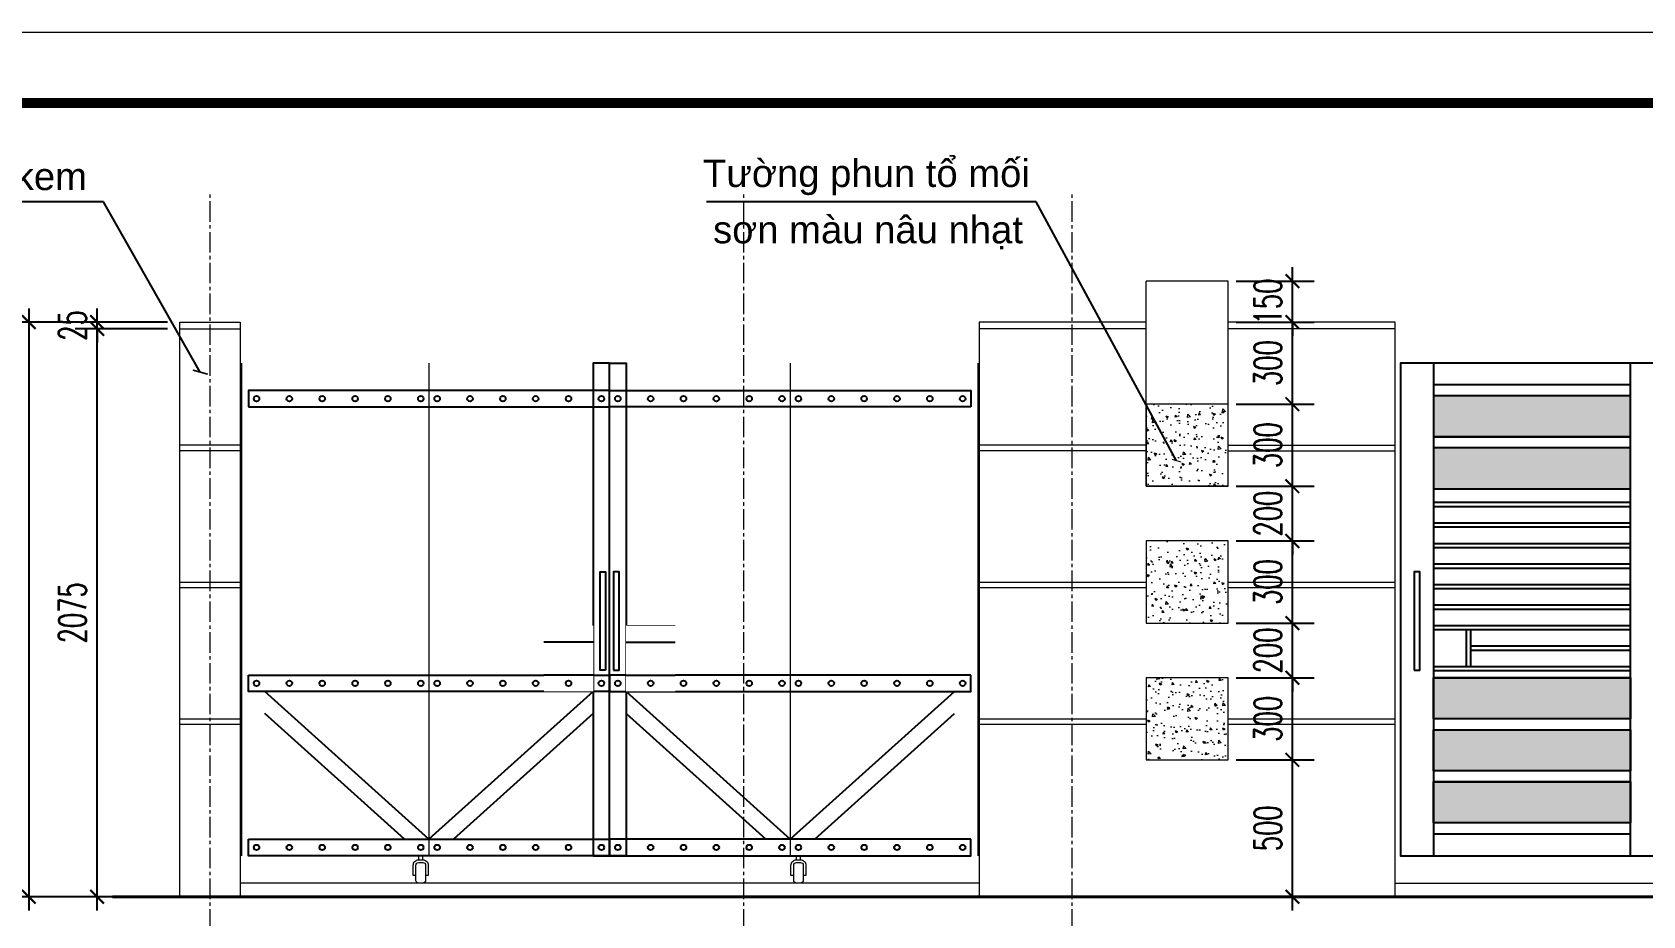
# Model space of a CAD drawing. Header units: millimetres. Extents: x -229618 to 2906, y -178063 to 96806.
# Drawn here: x -140418 to -134534, y -67079 to -63851 of the extents above; entities that cross this region are included whole.
import ezdxf

# ---------------------------------------------------------------- set-up
doc = ezdxf.new("R2010")
doc.units = ezdxf.units.MM
doc.header["$LTSCALE"] = 200
doc.header["$MEASUREMENT"] = 0
doc.set_wipeout_variables(frame=1)
doc.header["$PDMODE"] = 3
doc.header["$PDSIZE"] = 50
doc.linetypes.add('CENTER2', pattern=[1.125, 0.75, -0.125, 0.125, -0.125])
doc.layers.get('0').update_dxf_attribs({"color": 95, "linetype": 'CONTINUOUS'})
doc.layers.get('DEFPOINTS').update_dxf_attribs({"linetype": 'CONTINUOUS'})
for name, color, linetype, lineweight in [('cat', 1, 'CONTINUOUS', 40), ('hatch', 250, 'CONTINUOUS', 5), ('nho', 252, 'CONTINUOUS', 15), ('thay', 7, 'CONTINUOUS', 18), ('tim', 18, 'CENTER2', 9)]:
    doc.layers.add(name, color=color, linetype=linetype, lineweight=lineweight)
for name, color, linetype in [('CUA', 145, 'CONTINUOUS'), ('DIM', 251, 'CONTINUOUS'), ('KHUNGTEN', 7, 'CONTINUOUS'), ('NOITHAT', 99, 'CONTINUOUS'), ('TEXT', 33, 'CONTINUOUS')]:
    doc.layers.add(name, color=color, linetype=linetype)
doc.layers.add('in', color=203, linetype='CONTINUOUS', lineweight=5, plot=False)
doc.styles.add('Arial iso', font='vnarial_0.ttf')
doc.styles.add('Scale', font='vnsimli.shx', dxfattribs={"width": 0.65, "bigfont": 'bigfont.shx'})
doc.dimstyles.new('Scale', dxfattribs={"dimscale": 75, "dimtxt": 2, "dimasz": 1, "dimexe": 1.6, "dimexo": 0, "dimgap": 0.8, "dimtad": 1, "dimdec": 0, "dimzin": 0, "dimdsep": 46, "dimtxsty": 'Scale', "dimblk": 'ARCHTICK', "dimcen": 0.1, "dimdle": 1, "dimclrd": 256, "dimclre": 256, "dimclrt": 3, "dimadec": 0, "dimazin": 0, "dimtfac": 1, "dimtdec": 0, "dimtix": 1, "dimtmove": 2, "dimatfit": 3, "dimldrblk": 'ARCHTICK', "dimfxl": 0, "dimtolj": 1, "dimtzin": 0, "dimarcsym": 0})
pattern_1 = [(90, (-199393.9506, 168946.281), (8.48528137, 8.48528137), [2.25, -14.72056276]), (135, (-199393.95, 168946.281), (8.4852814, 8.4852814), [2.25, -9.75]), (45, (-199393.95, 168946.281), (8.4852814, -8.4852814), [2.25, -9.75]), (225, (-199393.95, 168946.281), (-8.4852814, 8.4852814), [2.25, -9.75]), (315, (-199393.95, 168946.281), (-8.4852814, -8.4852814), [2.25, -9.75]), (270, (-199393.9506, 168946.281), (-8.48528137, -8.48528137), [2.25, -14.72056276]), (180, (-199393.9506, 168946.281), (-8.48528137, 8.48528137), [2.25, -14.72056276]), (7e-15, (-199393.9506, 168946.281), (8.48528137, -8.48528137), [2.25, -14.72056276])]
pattern_2 = [(90, (-199393.9506, 168996.281), (8.48528137, 8.48528137), [2.25, -14.72056276]), (135, (-199393.95, 168996.281), (8.4852814, 8.4852814), [2.25, -9.75]), (45, (-199393.95, 168996.281), (8.4852814, -8.4852814), [2.25, -9.75]), (225, (-199393.95, 168996.281), (-8.4852814, 8.4852814), [2.25, -9.75]), (315, (-199393.95, 168996.281), (-8.4852814, -8.4852814), [2.25, -9.75]), (270, (-199393.9506, 168996.281), (-8.48528137, -8.48528137), [2.25, -14.72056276]), (180, (-199393.9506, 168996.281), (-8.48528137, 8.48528137), [2.25, -14.72056276]), (7e-15, (-199393.9506, 168996.281), (8.48528137, -8.48528137), [2.25, -14.72056276])]

# ---------------------------------------------------------------- blocks, each defined once
blk = doc.blocks.new('KhungA3')
at = {"layer": 'KHUNGTEN', "color": 4, "const_width": 0.724}
blk.add_lwpolyline([(7.54, 8.99), (411.13, 8.99), (411.13, 295.64), (7.54, 295.64)], close=True, dxfattribs=at)
blk = doc.blocks.new('_ArchTick')
at = {"color": 0, "linetype": 'ByBlock', "const_width": 0.15}
blk.add_lwpolyline([(-0.5, -0.5), (0.5, 0.5)], dxfattribs=at)
blk = doc.blocks.new('*D1600')
at = {"layer": 'DEFPOINTS', "color": 0}
for p in [(-140181.3, -64934.7), (-139923.6, -64934.7), (-139923.6, -67009.7)]:
    blk.add_point(p, dxfattribs=at)
at = {"layer": 'DIM', "lineweight": -2}
for p, q in [((-140181.3, -67059.7), (-140181.3, -64884.7)), ((-139923.6, -64934.7), (-140261.3, -64934.7)), ((-139923.6, -67009.7), (-140261.3, -67009.7))]:
    blk.add_line(p, q, dxfattribs=at)
at = {"layer": 'DIM', "lineweight": -2, "xscale": 50, "yscale": 50, "zscale": 50}
for p, rotation in [((-140181.3, -64934.7), 90), ((-140181.3, -67009.7), 270)]:
    blk.add_blockref('_ArchTick', p, dxfattribs=dict(at, rotation=rotation))
at = {"layer": 'DIM', "color": 3, "insert": (-140271.3, -65972.2), "char_height": 100, "attachment_point": 5, "rotation": 90, "style": 'Scale'}
blk.add_mtext('\\A1;2075', dxfattribs=at)
blk = doc.blocks.new('*D1601')
at = {"layer": 'DEFPOINTS', "color": 0}
for p in [(-136020.1, -66509.7), (-135814.2, -66509.7), (-136020.1, -67009.7)]:
    blk.add_point(p, dxfattribs=at)
at = {"layer": 'DIM', "lineweight": -2}
for p, q in [((-135814.2, -67059.7), (-135814.2, -66459.7)), ((-136020.1, -66509.7), (-135734.2, -66509.7)), ((-136020.1, -67009.7), (-135734.2, -67009.7))]:
    blk.add_line(p, q, dxfattribs=at)
at = {"layer": 'DIM', "lineweight": -2, "xscale": 50, "yscale": 50, "zscale": 50}
for p, rotation in [((-135814.2, -66509.7), 90), ((-135814.2, -67009.7), 270)]:
    blk.add_blockref('_ArchTick', p, dxfattribs=dict(at, rotation=rotation))
at = {"layer": 'DIM', "color": 3, "insert": (-135904.2, -66759.7), "char_height": 100, "attachment_point": 5, "rotation": 90, "style": 'Scale'}
blk.add_mtext('\\A1;500', dxfattribs=at)
blk = doc.blocks.new('*D1602')
at = {"layer": 'DEFPOINTS', "color": 0}
for p in [(-136020.1, -66209.7), (-135814.2, -66209.7), (-136020.1, -66509.7)]:
    blk.add_point(p, dxfattribs=at)
at = {"layer": 'DIM', "lineweight": -2}
for p, q in [((-135814.2, -66559.7), (-135814.2, -66159.7)), ((-136020.1, -66209.7), (-135734.2, -66209.7)), ((-136020.1, -66509.7), (-135734.2, -66509.7))]:
    blk.add_line(p, q, dxfattribs=at)
at = {"layer": 'DIM', "lineweight": -2, "xscale": 50, "yscale": 50, "zscale": 50}
for p, rotation in [((-135814.2, -66209.7), 90), ((-135814.2, -66509.7), 270)]:
    blk.add_blockref('_ArchTick', p, dxfattribs=dict(at, rotation=rotation))
at = {"layer": 'DIM', "color": 3, "insert": (-135904.2, -66359.7), "char_height": 100, "attachment_point": 5, "rotation": 90, "style": 'Scale'}
blk.add_mtext('\\A1;300', dxfattribs=at)
blk = doc.blocks.new('*D1603')
at = {"layer": 'DEFPOINTS', "color": 0}
for p in [(-136020.1, -66009.7), (-135814.2, -66009.7), (-136020.1, -66209.7)]:
    blk.add_point(p, dxfattribs=at)
at = {"layer": 'DIM', "lineweight": -2}
for p, q in [((-135814.2, -66009.7), (-135814.2, -65959.7)), ((-136020.1, -66009.7), (-135734.2, -66009.7)), ((-135814.2, -66209.7), (-135814.2, -66009.7)), ((-136020.1, -66209.7), (-135734.2, -66209.7)), ((-135814.2, -66209.7), (-135814.2, -66259.7))]:
    blk.add_line(p, q, dxfattribs=at)
at = {"layer": 'DIM', "lineweight": -2, "xscale": 50, "yscale": 50, "zscale": 50}
for p, rotation in [((-135814.2, -66009.7), 270), ((-135814.2, -66209.7), 90)]:
    blk.add_blockref('_ArchTick', p, dxfattribs=dict(at, rotation=rotation))
at = {"layer": 'DIM', "color": 3, "insert": (-135904.2, -66109.7), "char_height": 100, "attachment_point": 5, "rotation": 90, "style": 'Scale'}
blk.add_mtext('\\A1;200', dxfattribs=at)
blk = doc.blocks.new('*D1604')
at = {"layer": 'DEFPOINTS', "color": 0}
for p in [(-136020.1, -65709.7), (-135814.2, -65709.7), (-136020.1, -66009.7)]:
    blk.add_point(p, dxfattribs=at)
at = {"layer": 'DIM', "lineweight": -2}
for p, q in [((-135814.2, -66059.7), (-135814.2, -65659.7)), ((-136020.1, -65709.7), (-135734.2, -65709.7)), ((-136020.1, -66009.7), (-135734.2, -66009.7))]:
    blk.add_line(p, q, dxfattribs=at)
at = {"layer": 'DIM', "lineweight": -2, "xscale": 50, "yscale": 50, "zscale": 50}
for p, rotation in [((-135814.2, -65709.7), 90), ((-135814.2, -66009.7), 270)]:
    blk.add_blockref('_ArchTick', p, dxfattribs=dict(at, rotation=rotation))
at = {"layer": 'DIM', "color": 3, "insert": (-135904.2, -65859.7), "char_height": 100, "attachment_point": 5, "rotation": 90, "style": 'Scale'}
blk.add_mtext('\\A1;300', dxfattribs=at)
blk = doc.blocks.new('*D1605')
at = {"layer": 'DEFPOINTS', "color": 0}
for p in [(-136020.1, -65509.7), (-135814.2, -65509.7), (-136020.1, -65709.7)]:
    blk.add_point(p, dxfattribs=at)
at = {"layer": 'DIM', "lineweight": -2}
for p, q in [((-135814.2, -65509.7), (-135814.2, -65459.7)), ((-136020.1, -65509.7), (-135734.2, -65509.7)), ((-135814.2, -65709.7), (-135814.2, -65509.7)), ((-136020.1, -65709.7), (-135734.2, -65709.7)), ((-135814.2, -65709.7), (-135814.2, -65759.7))]:
    blk.add_line(p, q, dxfattribs=at)
at = {"layer": 'DIM', "lineweight": -2, "xscale": 50, "yscale": 50, "zscale": 50}
for p, rotation in [((-135814.2, -65509.7), 270), ((-135814.2, -65709.7), 90)]:
    blk.add_blockref('_ArchTick', p, dxfattribs=dict(at, rotation=rotation))
at = {"layer": 'DIM', "color": 3, "insert": (-135904.2, -65609.7), "char_height": 100, "attachment_point": 5, "rotation": 90, "style": 'Scale'}
blk.add_mtext('\\A1;200', dxfattribs=at)
blk = doc.blocks.new('*D1606')
at = {"layer": 'DEFPOINTS', "color": 0}
for p in [(-136020.1, -65209.7), (-135814.2, -65209.7), (-136020.1, -65509.7)]:
    blk.add_point(p, dxfattribs=at)
at = {"layer": 'DIM', "lineweight": -2}
for p, q in [((-135814.2, -65559.7), (-135814.2, -65159.7)), ((-136020.1, -65209.7), (-135734.2, -65209.7)), ((-136020.1, -65509.7), (-135734.2, -65509.7))]:
    blk.add_line(p, q, dxfattribs=at)
at = {"layer": 'DIM', "lineweight": -2, "xscale": 50, "yscale": 50, "zscale": 50}
for p, rotation in [((-135814.2, -65209.7), 90), ((-135814.2, -65509.7), 270)]:
    blk.add_blockref('_ArchTick', p, dxfattribs=dict(at, rotation=rotation))
at = {"layer": 'DIM', "color": 3, "insert": (-135904.2, -65359.7), "char_height": 100, "attachment_point": 5, "rotation": 90, "style": 'Scale'}
blk.add_mtext('\\A1;300', dxfattribs=at)
blk = doc.blocks.new('*D1607')
at = {"layer": 'DEFPOINTS', "color": 0}
for p in [(-136020.1, -64909.7), (-135814.2, -64909.7), (-136020.1, -65209.7)]:
    blk.add_point(p, dxfattribs=at)
at = {"layer": 'DIM', "lineweight": -2}
for p, q in [((-135814.2, -65259.7), (-135814.2, -64859.7)), ((-136020.1, -64909.7), (-135734.2, -64909.7)), ((-136020.1, -65209.7), (-135734.2, -65209.7))]:
    blk.add_line(p, q, dxfattribs=at)
at = {"layer": 'DIM', "lineweight": -2, "xscale": 50, "yscale": 50, "zscale": 50}
for p, rotation in [((-135814.2, -64909.7), 90), ((-135814.2, -65209.7), 270)]:
    blk.add_blockref('_ArchTick', p, dxfattribs=dict(at, rotation=rotation))
at = {"layer": 'DIM', "color": 3, "insert": (-135904.2, -65059.7), "char_height": 100, "attachment_point": 5, "rotation": 90, "style": 'Scale'}
blk.add_mtext('\\A1;300', dxfattribs=at)
blk = doc.blocks.new('*D1608')
at = {"layer": 'DEFPOINTS', "color": 0}
for p in [(-136020.1, -64759.7), (-135814.2, -64759.7), (-136020.1, -64909.7)]:
    blk.add_point(p, dxfattribs=at)
at = {"layer": 'DIM', "lineweight": -2}
for p, q in [((-135814.2, -64759.7), (-135814.2, -64709.7)), ((-136020.1, -64759.7), (-135734.2, -64759.7)), ((-135814.2, -64909.7), (-135814.2, -64759.7)), ((-136020.1, -64909.7), (-135734.2, -64909.7)), ((-135814.2, -64909.7), (-135814.2, -64959.7))]:
    blk.add_line(p, q, dxfattribs=at)
at = {"layer": 'DIM', "lineweight": -2, "xscale": 50, "yscale": 50, "zscale": 50}
for p, rotation in [((-135814.2, -64759.7), 270), ((-135814.2, -64909.7), 90)]:
    blk.add_blockref('_ArchTick', p, dxfattribs=dict(at, rotation=rotation))
at = {"layer": 'DIM', "color": 3, "insert": (-135904.2, -64834.7), "char_height": 100, "attachment_point": 5, "rotation": 90, "style": 'Scale'}
blk.add_mtext('\\A1;150', dxfattribs=at)
blk = doc.blocks.new('*D1609')
at = {"layer": 'DEFPOINTS', "color": 0}
for p in [(-140181.3, -64909.7), (-139923.6, -64909.7), (-139923.6, -64934.7)]:
    blk.add_point(p, dxfattribs=at)
at = {"layer": 'DIM', "lineweight": -2}
for p, q in [((-140181.3, -64909.7), (-140181.3, -64859.7)), ((-139923.6, -64909.7), (-140261.3, -64909.7)), ((-139923.6, -64934.7), (-140261.3, -64934.7)), ((-140181.3, -64934.7), (-140181.3, -64909.7)), ((-140181.3, -64934.7), (-140181.3, -64984.7))]:
    blk.add_line(p, q, dxfattribs=at)
at = {"layer": 'DIM', "lineweight": -2, "xscale": 50, "yscale": 50, "zscale": 50}
for p, rotation in [((-140181.3, -64909.7), 270), ((-140181.3, -64934.7), 90)]:
    blk.add_blockref('_ArchTick', p, dxfattribs=dict(at, rotation=rotation))
at = {"layer": 'DIM', "color": 3, "insert": (-140271.3, -64922.2), "char_height": 100, "attachment_point": 5, "rotation": 90, "style": 'Scale'}
blk.add_mtext('\\A1;25', dxfattribs=at)
blk = doc.blocks.new('*D1610')
at = {"layer": 'DEFPOINTS', "color": 0}
for p in [(-139923.6, -64909.7), (-140431.3, -67009.7), (-139923.6, -67009.7)]:
    blk.add_point(p, dxfattribs=at)
at = {"layer": 'DIM', "lineweight": -2}
for p, q in [((-140431.3, -64859.7), (-140431.3, -67059.7)), ((-139923.6, -64909.7), (-140511.3, -64909.7)), ((-139923.6, -67009.7), (-140511.3, -67009.7))]:
    blk.add_line(p, q, dxfattribs=at)
at = {"layer": 'DIM', "lineweight": -2, "xscale": 50, "yscale": 50, "zscale": 50}
for p, rotation in [((-140431.3, -64909.7), 90), ((-140431.3, -67009.7), 270)]:
    blk.add_blockref('_ArchTick', p, dxfattribs=dict(at, rotation=rotation))
at = {"layer": 'DIM', "color": 3, "insert": (-140521.3, -65959.7), "char_height": 100, "attachment_point": 5, "rotation": 90, "style": 'Scale'}
blk.add_mtext('\\A1;2100', dxfattribs=at)

msp = doc.modelspace()

# ---------------------------------------------------------------- hatches: boundary and pattern name
at = {"layer": 'DIM'}
h = msp.add_hatch(dxfattribs=at)
h.set_pattern_fill('ASTERISK', color=256, scale=12, style=0)
h.set_pattern_definition(pattern_1)
h.paths.add_polyline_path([(-135298.8, -65179.7), (-134578.8, -65179.7), (-134578.8, -65329.7), (-135298.8, -65329.7)])
h = msp.add_hatch(dxfattribs=at)
h.set_pattern_fill('ASTERISK', color=256, scale=12, style=0)
h.set_pattern_definition(pattern_1)
h.paths.add_polyline_path([(-135298.8, -65369.7), (-134578.8, -65369.7), (-134578.8, -65519.7), (-135298.8, -65519.7)])
h = msp.add_hatch(dxfattribs=at)
h.set_pattern_fill('ASTERISK', color=256, scale=12, style=0)
h.set_pattern_definition(pattern_2)
h.paths.add_polyline_path([(-135298.8, -66209.7), (-134578.8, -66209.7), (-134578.8, -66359.7), (-135298.8, -66359.7)])
h = msp.add_hatch(dxfattribs=at)
h.set_pattern_fill('ASTERISK', color=256, scale=12, style=0)
h.set_pattern_definition(pattern_2)
h.paths.add_polyline_path([(-135298.8, -66399.7), (-134578.8, -66399.7), (-134578.8, -66549.7), (-135298.8, -66549.7)])
h = msp.add_hatch(dxfattribs=at)
h.set_pattern_fill('ASTERISK', color=256, scale=12, style=0)
h.set_pattern_definition(pattern_2)
h.paths.add_polyline_path([(-135298.8, -66589.7), (-134578.8, -66589.7), (-134578.8, -66739.7), (-135298.8, -66739.7)])
at = {"layer": 'hatch'}
h = msp.add_hatch(dxfattribs=at)
h.set_pattern_fill('AR-CONC', color=256, scale=12, style=0)
h.set_pattern_definition([(130, (-144149.096, 136529.63), (-86.071222, -7.530256), [9, -99]), (185, (-144149.1, 136529.63), (16.65016, 90.263056), [7.2, -79.2]), (79.5486, (-144156.27, 136529), (-69.421126, 82.732745), [7.648823, -84.137053]), (133.8158, (-144149.1, 136553.63), (-128.068926, -19.86228), [13.5, -148.5]), (83.3644, (-144159.77, 136551.98), (-112.159525, 116.894145), [11.473235, -126.20556]), (188.8158, (-144149.1, 136553.63), (-112.15943, 116.89423), [10.8, -118.8]), (159, (-144161.096, 136547.63), (-71.628846, -48.314267), [9, -99]), (214, (-144161.1, 136547.63), (-29.19784, 87.018005), [7.2, -79.2]), (108.5486, (-144167.065, 136543.605), (-100.826715, 38.70366), [7.648823, -84.137053]), (142.5, (-144149.096, 136529.63), (-1.4591826, 39.9472625), [0, -78.24, 0, -80.4, 0, -79.5]), (172.5, (-144149.096, 136529.63), (-31.5683445, 47.329405), [0, -45.84, 0, -76.44, 0, -30.3]), (212.5, (-144122.336, 136529.63), (-64.0586923, -2.7065846), [0, -30, 0, -93.6, 0, -124.2]), (222.5, (-144110.336, 136529.63), (-69.98234, 12.012598), [0, -39, 0, -62.16, 0, -88.2])])
h.paths.add_polyline_path([(-136348.8, -65209.7), (-136048.8, -65209.7), (-136048.8, -65509.7), (-136348.8, -65509.7)])
h.paths.add_polyline_path([(-136348.8, -65709.7), (-136048.8, -65709.7), (-136048.8, -66009.7), (-136348.8, -66009.7)])
h.paths.add_polyline_path([(-136348.8, -66209.7), (-136048.8, -66209.7), (-136048.8, -66509.7), (-136348.8, -66509.7)])

# ---------------------------------------------------------------- linework, layer by layer
at = {"layer": 'cat', "linetype": 'Continuous'}
msp.add_line((-140125, -67009.7), (-129556.9, -67009.7), dxfattribs=at)
at = {"layer": 'CUA'}
for p, q in [((-135298.8, -65059.7), (-135298.8, -66859.7)), ((-134578.8, -66859.7), (-134578.8, -65059.7)), ((-134578.8, -65139.7), (-135298.8, -65139.7)), ((-134578.8, -65569.7), (-135298.8, -65569.7)), ((-134578.8, -65584.7), (-135298.8, -65584.7)), ((-134578.8, -65644.7), (-135298.8, -65644.7)), ((-134578.8, -65659.7), (-135298.8, -65659.7)), ((-134578.8, -65719.7), (-135298.8, -65719.7)), ((-134578.8, -65734.7), (-135298.8, -65734.7)), ((-134578.8, -65794.7), (-135298.8, -65794.7)), ((-134578.8, -65809.7), (-135298.8, -65809.7)), ((-134578.8, -65869.7), (-135298.8, -65869.7)), ((-134578.8, -65884.7), (-135298.8, -65884.7)), ((-134578.8, -65944.7), (-135298.8, -65944.7)), ((-134578.8, -65959.7), (-135298.8, -65959.7)), ((-138248.8, -66019.7), (-138068.8, -66019.7)), ((-134578.8, -66019.7), (-135298.8, -66019.7)), ((-134578.8, -66034.7), (-135298.8, -66034.7)), ((-134578.8, -66094.7), (-135163.8, -66094.7)), ((-134578.8, -66109.7), (-135163.8, -66109.7)), ((-134578.8, -66169.7), (-135298.8, -66169.7)), ((-134578.8, -66184.7), (-135298.8, -66184.7)), ((-135298.8, -66779.7), (-134578.8, -66779.7))]:
    msp.add_line(p, q, dxfattribs=at)
for points in [[(-138308.8, -65059.7), (-138368.8, -65059.7), (-138368.8, -66859.7), (-138308.8, -66859.7), (-138308.8, -65059.7)], [(-138308.8, -65059.7), (-138248.8, -65059.7), (-138248.8, -66859.7), (-138308.8, -66859.7), (-138308.8, -65059.7)], [(-134458.8, -65059.7), (-135418.8, -65059.7), (-135418.8, -66859.7), (-134458.8, -66859.7)], [(-139628.8, -65219.7), (-138308.8, -65219.7), (-138308.8, -65159.7), (-139628.8, -65159.7)], [(-136988.8, -65219.7), (-138308.8, -65219.7), (-138308.8, -65159.7), (-136988.8, -65159.7)], [(-134578.8, -65179.7), (-135298.8, -65179.7), (-135298.8, -65329.7), (-134578.8, -65329.7)], [(-134578.8, -65369.7), (-135298.8, -65369.7), (-135298.8, -65519.7), (-134578.8, -65519.7)], [(-139628.8, -66199.7), (-138308.8, -66199.7), (-138308.8, -66259.7), (-139628.8, -66259.7)], [(-136988.8, -66199.7), (-138308.8, -66199.7), (-138308.8, -66259.7), (-136988.8, -66259.7)], [(-134578.8, -66359.7), (-135298.8, -66359.7), (-135298.8, -66209.7), (-134578.8, -66209.7)], [(-134578.8, -66549.7), (-135298.8, -66549.7), (-135298.8, -66399.7), (-134578.8, -66399.7)], [(-134578.8, -66739.7), (-135298.8, -66739.7), (-135298.8, -66589.7), (-134578.8, -66589.7)], [(-139628.8, -66799.7), (-138308.8, -66799.7), (-138308.8, -66859.7), (-139628.8, -66859.7)], [(-136988.8, -66799.7), (-138308.8, -66799.7), (-138308.8, -66859.7), (-136988.8, -66859.7)]]:
    msp.add_lwpolyline(points, close=True, dxfattribs=at)
for points in [[(-135178.8, -66034.7), (-135178.8, -66169.7)], [(-135163.8, -66034.7), (-135163.8, -66169.7)], [(-138368.8, -66259.7), (-138968.8, -66799.7), (-139568.8, -66259.7)], [(-138248.8, -66259.7), (-137648.8, -66799.7), (-137048.8, -66259.7)], [(-139058.5, -66799.7), (-139568.8, -66340.4)], [(-138368.8, -66340.4), (-138879.1, -66799.7)], [(-138248.8, -66340.4), (-137738.5, -66799.7)], [(-137559.1, -66799.7), (-137048.8, -66340.4)]]:
    msp.add_lwpolyline(points, dxfattribs=at)
for centre in [(-139598.8, -65189.7), (-139478.8, -65189.7), (-139358.8, -65189.7), (-139238.8, -65189.7), (-139118.8, -65189.7), (-138998.8, -65189.7), (-138938.8, -65189.7), (-138818.8, -65189.7), (-138698.8, -65189.7), (-138578.8, -65189.7), (-138458.8, -65189.7), (-138338.8, -65189.7), (-138338.8, -65189.7), (-138278.8, -65189.7), (-138278.8, -65189.7), (-138158.8, -65189.7), (-138038.8, -65189.7), (-137918.8, -65189.7), (-137798.8, -65189.7), (-137678.8, -65189.7), (-137618.8, -65189.7), (-137498.8, -65189.7), (-137378.8, -65189.7), (-137258.8, -65189.7), (-137138.8, -65189.7), (-137018.8, -65189.7), (-139598.8, -66229.7), (-139478.8, -66229.7), (-139358.8, -66229.7), (-139238.8, -66229.7), (-139118.8, -66229.7), (-138998.8, -66229.7), (-138938.8, -66229.7), (-138818.8, -66229.7), (-138698.8, -66229.7), (-138578.8, -66229.7), (-138338.8, -66229.7), (-138338.8, -66229.7), (-138278.8, -66229.7), (-138278.8, -66229.7), (-138038.8, -66229.7), (-137918.8, -66229.7), (-137798.8, -66229.7), (-137678.8, -66229.7), (-137618.8, -66229.7), (-137498.8, -66229.7), (-137378.8, -66229.7), (-137258.8, -66229.7), (-137138.8, -66229.7), (-137018.8, -66229.7), (-139598.8, -66829.7), (-139478.8, -66829.7), (-139358.8, -66829.7), (-139238.8, -66829.7), (-139118.8, -66829.7), (-138998.8, -66829.7), (-138938.8, -66829.7), (-138818.8, -66829.7), (-138698.8, -66829.7), (-138578.8, -66829.7), (-138458.8, -66829.7), (-138338.8, -66829.7), (-138338.8, -66829.7), (-138278.8, -66829.7), (-138278.8, -66829.7), (-138158.8, -66829.7), (-138038.8, -66829.7), (-137918.8, -66829.7), (-137798.8, -66829.7), (-137678.8, -66829.7), (-137618.8, -66829.7), (-137498.8, -66829.7), (-137378.8, -66829.7), (-137258.8, -66829.7), (-137138.8, -66829.7), (-137018.8, -66829.7)]:
    msp.add_circle(centre, 10, dxfattribs=at)
at = {"layer": 'DIM'}
for p, q in [((-134578.8, -65329.7), (-135298.8, -65329.7)), ((-134578.8, -66209.7), (-135298.8, -66209.7)), ((-134578.8, -66589.7), (-135298.8, -66589.7))]:
    msp.add_line(p, q, dxfattribs=at)
at = {"layer": 'hatch'}
for p, q in [((-139658.8, -65359.7), (-139878.8, -65359.7)), ((-136348.8, -65359.7), (-136958.8, -65359.7)), ((-136048.8, -65359.7), (-135438.8, -65359.7)), ((-139658.8, -65379.7), (-139878.8, -65379.7)), ((-136348.8, -65379.7), (-136958.8, -65379.7)), ((-136048.8, -65379.7), (-135438.8, -65379.7)), ((-139878.8, -65859.7), (-139658.8, -65859.7)), ((-139878.8, -65879.7), (-139658.8, -65879.7)), ((-136958.8, -65859.7), (-136348.8, -65859.7)), ((-136958.8, -65879.7), (-136348.8, -65879.7)), ((-136048.8, -65859.7), (-135438.8, -65859.7)), ((-136048.8, -65879.7), (-135438.8, -65879.7)), ((-139878.8, -66359.7), (-139658.8, -66359.7)), ((-136958.8, -66359.7), (-136348.8, -66359.7)), ((-136048.8, -66359.7), (-135438.8, -66359.7)), ((-139878.8, -66379.7), (-139658.8, -66379.7)), ((-136958.8, -66379.7), (-136348.8, -66379.7)), ((-136048.8, -66379.7), (-135438.8, -66379.7))]:
    msp.add_line(p, q, dxfattribs=at)
at = {"layer": 'nho'}
for p, q in [((-139006.3, -66874.7), (-139006.3, -66859.7)), ((-138991.3, -66874.7), (-138991.3, -66859.7)), ((-137626.3, -66874.7), (-137626.3, -66859.7)), ((-137611.3, -66874.7), (-137611.3, -66859.7)), ((-139016.3, -66932.2), (-139026.3, -66932.2)), ((-138971.3, -66932.2), (-138981.3, -66932.2)), ((-137636.3, -66932.2), (-137646.3, -66932.2)), ((-137591.3, -66932.2), (-137601.3, -66932.2))]:
    msp.add_line(p, q, dxfattribs=at)
for points in [[(-139026.3, -66932.2), (-139026.3, -66894.7, -0.414214), (-139006.3, -66874.7), (-138991.3, -66874.7, -0.414214), (-138971.3, -66894.7), (-138971.3, -66932.2)], [(-137646.3, -66932.2), (-137646.3, -66894.7, -0.414214), (-137626.3, -66874.7), (-137611.3, -66874.7, -0.414214), (-137591.3, -66894.7), (-137591.3, -66932.2)]]:
    msp.add_lwpolyline(points, format="xyb", dxfattribs=at)
for points in [[(-138991.3, -66959.7), (-139006.3, -66959.7, -0.414214), (-139016.3, -66949.7), (-139016.3, -66894.7, -0.414214), (-139006.3, -66884.7), (-138991.3, -66884.7, -0.414214), (-138981.3, -66894.7), (-138981.3, -66949.7, -0.414214)], [(-137611.3, -66959.7), (-137626.3, -66959.7, -0.414214), (-137636.3, -66949.7), (-137636.3, -66894.7, -0.414214), (-137626.3, -66884.7), (-137611.3, -66884.7, -0.414214), (-137601.3, -66894.7), (-137601.3, -66949.7, -0.414214)]]:
    msp.add_lwpolyline(points, format="xyb", close=True, dxfattribs=at)
at = {"layer": 'NOITHAT'}
for points in [[(-138323.4, -66182.2), (-138343.4, -66182.2), (-138343.4, -65822.2), (-138323.4, -65822.2)], [(-138294.2, -66182.2), (-138274.2, -66182.2), (-138274.2, -65822.2), (-138294.2, -65822.2)], [(-135368.8, -66182.2), (-135348.8, -66182.2), (-135348.8, -65822.2), (-135368.8, -65822.2)]]:
    msp.add_lwpolyline(points, close=True, dxfattribs=at)
at = {"layer": 'thay'}
for p, q in [((-136048.8, -64759.7), (-136348.8, -64759.7)), ((-136348.8, -65509.7), (-136348.8, -64759.7)), ((-136048.8, -65509.7), (-136048.8, -64759.7)), ((-139878.8, -67009.7), (-139878.8, -64909.7)), ((-139878.8, -64909.7), (-139658.8, -64909.7)), ((-139878.8, -64934.7), (-139658.8, -64934.7)), ((-139658.8, -64909.7), (-139658.8, -67009.7)), ((-136348.8, -64909.7), (-136958.8, -64909.7)), ((-136958.8, -64909.7), (-136958.8, -67009.7)), ((-136348.8, -64934.7), (-136958.8, -64934.7)), ((-135438.8, -64909.7), (-136048.8, -64909.7)), ((-135438.8, -64934.7), (-136048.8, -64934.7)), ((-135438.8, -67009.7), (-135438.8, -64909.7)), ((-139653.8, -65059.7), (-139653.8, -66859.7)), ((-138968.8, -65059.7), (-138968.8, -66859.7)), ((-138308.8, -65059.7), (-138308.8, -66859.7)), ((-137648.8, -65059.7), (-137648.8, -66859.7)), ((-136963.8, -65059.7), (-136963.8, -66859.7)), ((-136048.8, -65209.7), (-136348.8, -65209.7)), ((-136048.8, -65509.7), (-136348.8, -65509.7)), ((-136958.8, -66959.7), (-139658.8, -66959.7)), ((-135438.8, -66959.7), (-134438.8, -66959.7))]:
    msp.add_line(p, q, dxfattribs=at)
for points in [[(-136048.8, -65209.7), (-136348.8, -65209.7), (-136348.8, -65509.7), (-136048.8, -65509.7)], [(-136048.8, -65709.7), (-136348.8, -65709.7), (-136348.8, -66009.7), (-136048.8, -66009.7)], [(-136048.8, -66209.7), (-136348.8, -66209.7), (-136348.8, -66509.7), (-136048.8, -66509.7)]]:
    msp.add_lwpolyline(points, close=True, dxfattribs=at)
at = {"layer": 'tim', "ltscale": 0.5}
for p, q in [((-139768.8, -69830.7), (-139768.8, -64443.6)), ((-137818.8, -69830.7), (-137818.8, -64443.6)), ((-136618.8, -69830.7), (-136618.8, -64443.6))]:
    msp.add_line(p, q, dxfattribs=at)

# ---------------------------------------------------------------- texts
at = {"layer": 'TEXT', "style": 'Arial iso'}
for s, p in [('T\xadêng phun tæ mèi ', (-137967.7, -64416.1)), ('S¬n n\xadíc mµu kem ', (-141465.4, -64427.5)), ('s¬n mµu n©u nh¹t', (-137930.7, -64622))]:
    msp.add_text(s, height=100, dxfattribs=at).set_placement(p)

# ---------------------------------------------------------------- dimensions: what is measured, and where the dimension line sits
at = {"layer": 'DIM'}
for base, p1, p2, picture, middle in [((-135814.2, -64759.7), (-136020.1, -64909.7), (-136020.1, -64759.7), '*D1608', (-135904.2, -64834.7)), ((-140181.3, -64909.7), (-139923.6, -64934.7), (-139923.6, -64909.7), '*D1609', (-140271.3, -64922.2)), ((-140431.3, -67009.7), (-139923.6, -64909.7), (-139923.6, -67009.7), '*D1610', (-140521.3, -65959.7)), ((-140181.3, -64934.7), (-139923.6, -67009.7), (-139923.6, -64934.7), '*D1600', (-140271.3, -65972.2)), ((-135814.2, -64909.7), (-136020.1, -65209.7), (-136020.1, -64909.7), '*D1607', (-135904.2, -65059.7)), ((-135814.2, -65209.7), (-136020.1, -65509.7), (-136020.1, -65209.7), '*D1606', (-135904.2, -65359.7)), ((-135814.2, -65509.7), (-136020.1, -65709.7), (-136020.1, -65509.7), '*D1605', (-135904.2, -65609.7)), ((-135814.2, -65709.7), (-136020.1, -66009.7), (-136020.1, -65709.7), '*D1604', (-135904.2, -65859.7)), ((-135814.2, -66009.7), (-136020.1, -66209.7), (-136020.1, -66009.7), '*D1603', (-135904.2, -66109.7)), ((-135814.2, -66209.7), (-136020.1, -66509.7), (-136020.1, -66209.7), '*D1602', (-135904.2, -66359.7)), ((-135814.2, -66509.7), (-136020.1, -67009.7), (-136020.1, -66509.7), '*D1601', (-135904.2, -66759.7))]:
    dim = msp.add_linear_dim(base=base, p1=p1, p2=p2, angle=90, dimstyle='Scale', override={"dimscale": 50}, dxfattribs=at)
    dim.commit()
    dim.dimension.update_dxf_attribs({"geometry": picture, "text_midpoint": middle})

# ---------------------------------------------------------------- leaders
for points, override in [([(-139804.3, -65092.8), (-140158.2, -64470.6), (-141472.8, -64470.6)], {"dimscale": 40, "dimgap": 0.7, "dimtad": 0}), ([(-136237.2, -65416.3), (-136750.4, -64470.6), (-137955.2, -64470.6)], {"dimscale": 25, "dimgap": 0.7, "dimtad": 0})]:
    msp.add_leader(points, dimstyle='Scale', override=override, dxfattribs=at)

# ---------------------------------------------------------------- next in the draw order: wipeouts: each hides what was drawn before it
for points in [[(-138548.8, -66019.7), (-138368.8, -66019.7), (-138368.8, -66259.7), (-138548.8, -66259.7)], [(-138068.8, -66019.7), (-138248.8, -66019.7), (-138248.8, -66259.7), (-138068.8, -66259.7)]]:
    msp.add_wipeout(points).dxf.layer = 'CUA'

# ---------------------------------------------------------------- next in the draw order: linework, layer by layer
at = {"layer": 'CUA'}
for p, q in [((-138368.8, -66079.7), (-138548.8, -66079.7)), ((-138248.8, -66079.7), (-138068.8, -66079.7)), ((-138368.8, -66199.7), (-138548.8, -66199.7)), ((-138248.8, -66199.7), (-138068.8, -66199.7))]:
    msp.add_line(p, q, dxfattribs=at)
for centre in [(-138458.8, -66229.7), (-138158.8, -66229.7)]:
    msp.add_circle(centre, 10, dxfattribs=at)
at = {"layer": 'in'}
msp.add_lwpolyline([(-147428.7, -63850.5), (-126426.6, -63850.5), (-126426.6, -78700.5), (-147428.7, -78700.5)], close=True, dxfattribs=at)

# ---------------------------------------------------------------- next in the draw order: block references
at = {"layer": 'thay', "xscale": 50, "yscale": 50, "zscale": 50.00000000000006}
msp.add_blockref('KhungA3', (-147241.8, -78891.2), dxfattribs=at)

doc.saveas('drawing.dxf')
